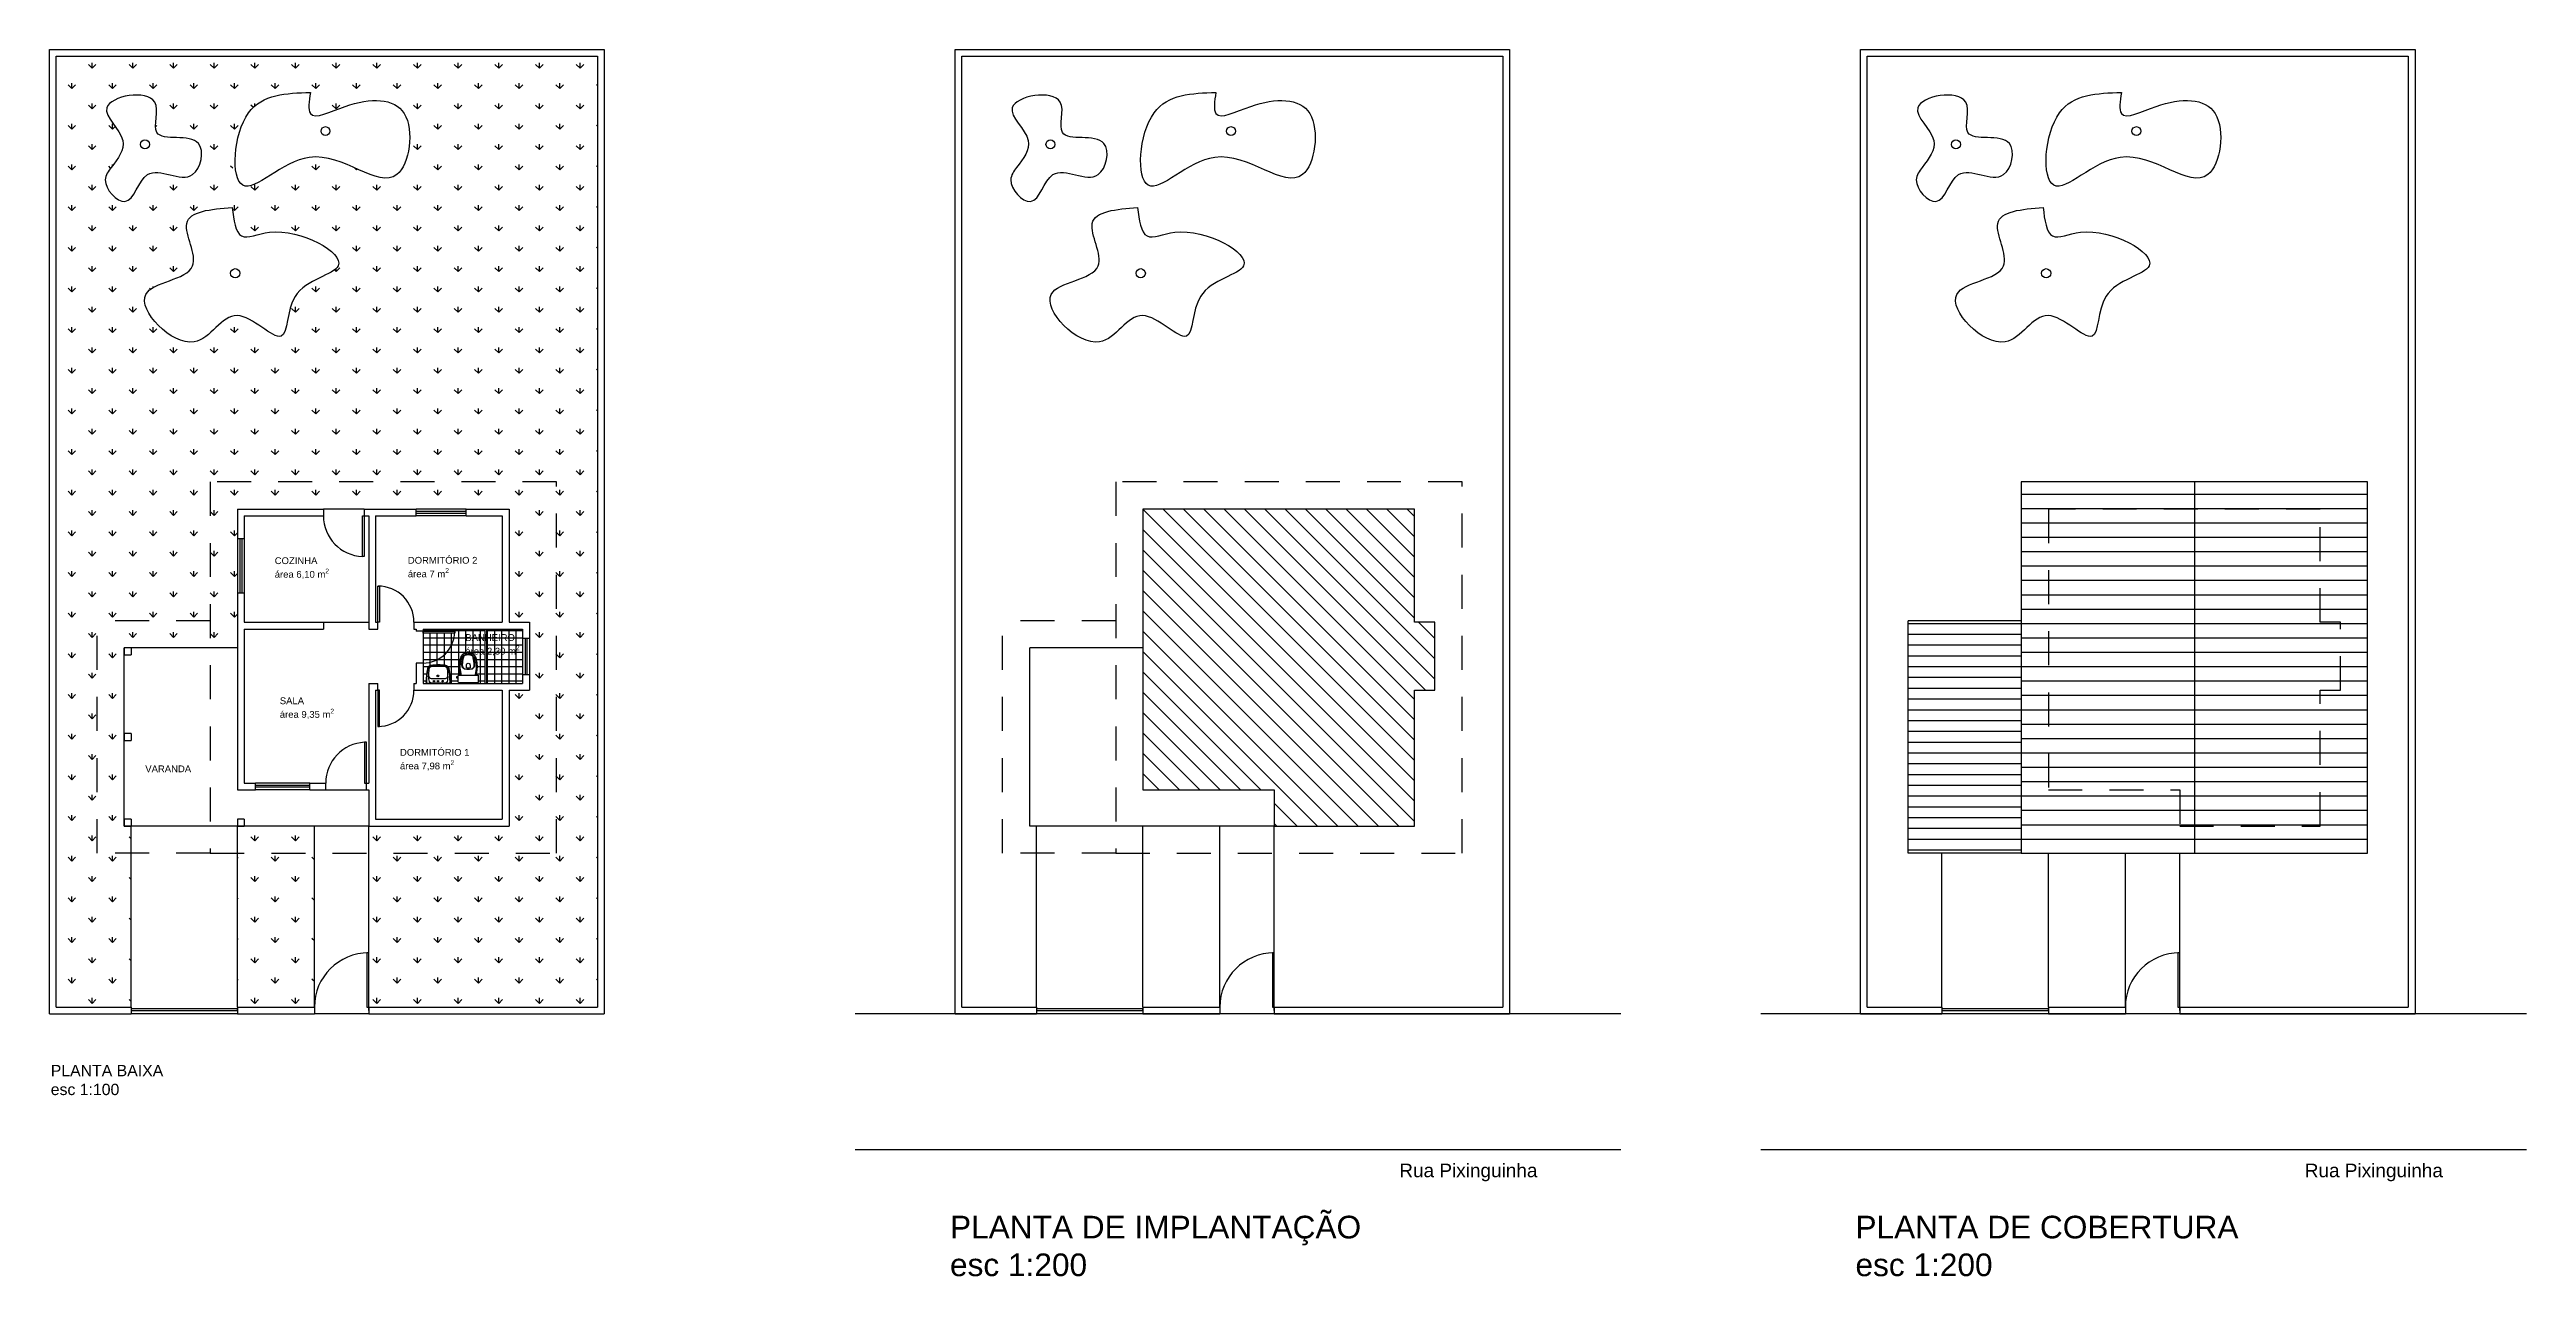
# Model space of a CAD drawing. Header units: millimetres. Extents: x 3234 to 3393, y 1223 to 1316.
# Drawn here: x 3233.7 to 3288.5, y 1262.9 to 1290 of the extents above; entities that cross this region are included whole.
import ezdxf

# ---------------------------------------------------------------- set-up
doc = ezdxf.new("R2010")
doc.units = ezdxf.units.MM
doc.linetypes.add('HIDDEN2', pattern=[4.7625, 3.175, -1.5875])
doc.linetypes.add('JIS_02_0.7', pattern=[1.35, 0.75, -0.6])
for name, color, linetype in [('COTAS E TEXTOS', 251, 'Continuous'), ('ESQUADRIAS', 3, 'Continuous'), ('HACHURAS', 8, 'Continuous'), ('MOBILIARIO', 1, 'Continuous'), ('PAREDES', 4, 'Continuous'), ('PISO', 2, 'Continuous'), ('PROJEÇÕES', 8, 'HIDDEN2'), ('VEGETAÇÃO', 90, 'Continuous')]:
    doc.layers.add(name, color=color, linetype=linetype)
doc.styles.add('1 100 ANOTACOES', font='arial.ttf', dxfattribs={"height": 0.2})
doc.styles.add('1 100 TITULOS', font='arial.ttf', dxfattribs={"height": 0.3})
doc.styles.add('1 200 ANOTACOES', font='arial.ttf', dxfattribs={"height": 0.4})
doc.styles.add('1 200 TITULOS', font='arial.ttf', dxfattribs={"height": 0.6})

# ---------------------------------------------------------------- blocks, each defined once
blk = doc.blocks.new('Pia_Planta')
blk.add_line((-25.2, 0), (25.2, 0))
for points in [[(-25.2, 0, 0.411609), (-29.7, -3.6, 0.050169), (-26.2, -34.9, 0.03482), (-25.7, -36.7, 0.269359), (-17.9, -43.1, 0.079469), (17.9, -43.1, 0.269359)], [(-25.2, 0, 0.391636), (-28.5, -3.3, 0.05065), (-25.1, -34.6, 0.046576), (-24.4, -36.8, 0.252091), (-17.7, -42, 0.080492), (17.7, -42, 0.252091), (24.4, -36.8, 0.046576), (25.1, -34.6, 0.05065), (28.5, -3.3, 0.391636), (25.2, 0, 0.022867)], [(17.9, -43.1, 0.269359), (25.7, -36.7, 0.03482), (26.2, -34.9, 0.050169), (29.7, -3.6, 0.411609), (25.2, 0)], [(-23.2, -17.7, -0.035069), (-21.4, -4.7, -0.343125), (-16.7, -0.8), (0.7, -0.8), (16.7, -0.8, -0.343125), (21.4, -4.7, -0.035069), (23.2, -17.7)]]:
    blk.add_lwpolyline(points, format="xyb")
blk.add_lwpolyline([(17.2, -40, 0.038545), (17.7, -39.9, 0.286674), (22.4, -34.6, 0.05967), (23.2, -17.7, 0.383108), (17.2, -12.1), (0.7, -12.1), (-17.2, -12.1, 0.383108), (-23.2, -17.7, 0.05967), (-22.4, -34.6, 0.286674), (-17.7, -39.9, 0.038545), (-17.2, -40, 0.062705)], format="xyb", close=True)
for centre, radius in [((-10.3, -5.5), 1.75), ((0.7, -18), 2.25), ((0.7, -5.5), 1.75), ((0.7, -18), 1.18), ((10.3, -5.5), 1.75)]:
    blk.add_circle(centre, radius)
blk = doc.blocks.new('VasoSanitario_planta')
for points in [[(-22.2, -10.9), (-22.2, -12), (-23.6, -12), (-23.6, -11.7), (-25.2, -11.7), (-25.2, -13.5), (-25.2, -15.3), (-23.6, -15.3), (-23.6, -15.1), (-22.2, -15.1), (-22.2, -16.9, 0.333509), (-21, -18.4, 0.059373), (-20.5, -18.5), (0, -18.5)], [(22.2, -10.9), (22.2, -3.2, 0.327853), (20.7, -1.5, 0.087637), (20.4, -1.5), (0, -1.5), (-20.4, -1.5, 0.087637), (-20.7, -1.5, 0.327853), (-22.2, -3.2), (-22.2, -10.9)], [(-16.7, -18.5, -0.003882), (-17.6, -22, 0.024258), (-19, -30, 0.02486), (-19.5, -35, 0.033324), (-19.4, -40, 0.02486), (-19.1, -44, 0.012268), (-18.4, -49, 0.015806), (-17.3, -54, 0.026699), (-15.7, -59, 0.021919), (-14.9, -61, 0.174675), (-10, -65.9, 0.045452), (-7, -66.8, 0.022856), (-5.7, -67.1, 0.041289), (-3, -67.5, 0.052091), (-2.3, -67.6, 0.04333), (0, -67.6, 0.04333), (2.3, -67.6, 0.052091), (3, -67.5, 0.041289), (5.7, -67.1, 0.022856), (7, -66.8, 0.045452), (10, -65.9, 0.174675), (14.9, -61, 0.021919), (15.7, -59, 0.026699), (17.3, -54, 0.015806), (18.4, -49, 0.012268), (19.1, -44, 0.02486), (19.4, -40, 0.033324), (19.5, -35, 0.02486), (19, -30, 0.024258), (17.6, -22, -0.003882), (16.7, -18.5)], [(15.5, -18.8, 0.003849), (16.5, -22.3, -0.027799), (18, -31.3, -0.018883), (18.3, -35.1, -0.033646), (18.2, -39.9, -0.016781), (18, -42.6, -0.015438), (17.2, -48.8, -0.023716), (15.4, -56.1, -0.013571), (14.6, -58.6, -0.02186), (13.9, -60.5, -0.173345), (9.5, -64.8, -0.045814), (6.7, -65.6, -0.024058), (5.5, -65.9, -0.042614), (2.9, -66.3, -0.066108), (2.3, -66.4, -0.047154), (0, -66.4, -0.047154), (-2.3, -66.4, -0.066108), (-2.9, -66.3, -0.042614), (-5.5, -65.9, -0.024058), (-6.7, -65.6, -0.045814), (-9.5, -64.8, -0.173345), (-13.9, -60.5, -0.02186), (-14.6, -58.6, -0.013571), (-15.4, -56.1, -0.023716), (-17.2, -48.8, -0.015438), (-18, -42.6, -0.016781), (-18.2, -39.9, -0.033646), (-18.3, -35.1, -0.018883), (-18, -31.3, -0.027799), (-16.5, -22.3, 0.003849), (-15.5, -18.8)], [(0, -18.5), (20.5, -18.5, 0.059373), (21, -18.4, 0.333509), (22.2, -16.9), (22.2, -15.1), (22.2, -12), (22.2, -10.9)]]:
    blk.add_lwpolyline(points, format="xyb")
for points in [[(-23.6, -12), (-23.6, -13.5), (-23.6, -15.1)], [(-22.2, -12), (-22.2, -15.1)]]:
    blk.add_lwpolyline(points)
for points in [[(0, -30.6, 0.041331), (-6.1, -31.1, 0.129345), (-10.4, -32.8, 0.234638), (-14, -40, 0.044666), (-13.2, -50.1, 0.031515), (-11.4, -58.1, 0.151063), (-9.5, -61.4, 0.148094), (-5.9, -63.4, 0.031073), (-4.5, -63.6, 0.035055), (0, -64.1, 0.035055), (4.5, -63.6, 0.031073), (5.9, -63.4, 0.148094), (9.5, -61.4, 0.151063), (11.4, -58.1, 0.031515), (13.2, -50.1, 0.044666), (14, -40, 0.234638), (10.4, -32.8, 0.129345), (6.1, -31.1, 0.041331)], [(0, -31.5, -0.041434), (5.9, -32, -0.129651), (9.8, -33.5, -0.234583), (13.2, -40.1, -0.044678), (12.3, -49.9, -0.031614), (10.6, -57.8, -0.152477), (8.9, -60.7, -0.148725), (5.6, -62.5, -0.031624), (4.3, -62.7, -0.035113), (0, -63.1, -0.035113), (-4.3, -62.7, -0.031624), (-5.6, -62.5, -0.148725), (-8.9, -60.7, -0.152477), (-10.6, -57.8, -0.031614), (-12.3, -49.9, -0.044678), (-13.2, -40.1, -0.234583), (-9.8, -33.5, -0.129651), (-5.9, -32, -0.041434)], [(-4, -40.6, 0.164444), (-3.2, -43, 0.245936), (0, -44.5, 0.245936), (3.2, -43, 0.164444), (4, -40.6), (4, -34.1, 0.108885), (-4, -34.1)]]:
    blk.add_lwpolyline(points, format="xyb", close=True)

msp = doc.modelspace()

# ---------------------------------------------------------------- hatches: boundary and pattern name
at = {"layer": 'HACHURAS'}
h = msp.add_hatch(dxfattribs=at)
h.set_pattern_fill('ANSI31', color=256, scale=0.1, angle=135)
h.paths.add_polyline_path([(3281.122, 1279.828), (3277.897, 1279.828), (3277.897, 1273.628), (3280.797, 1273.628), (3280.797, 1272.828), (3281.122, 1272.828)], flags=17)
h.paths.add_polyline_path([(3284.347, 1277.328), (3283.897, 1277.328), (3283.897, 1279.828), (3281.122, 1279.828), (3281.122, 1272.828), (3283.897, 1272.828), (3283.897, 1275.828), (3284.347, 1275.828)], flags=17)
h.paths.add_polyline_path([(3284.947, 1280.428), (3281.122, 1280.428), (3281.122, 1279.828), (3283.897, 1279.828), (3283.897, 1277.328), (3284.347, 1277.328), (3284.347, 1275.828), (3283.897, 1275.828), (3283.897, 1272.828), (3281.122, 1272.828), (3281.122, 1272.228), (3284.947, 1272.228)])
h.paths.add_polyline_path([(3280.797, 1273.628), (3277.897, 1273.628), (3277.897, 1279.828), (3281.122, 1279.828), (3281.122, 1280.428), (3277.297, 1280.428), (3277.297, 1272.228), (3281.122, 1272.228), (3281.122, 1272.828), (3280.797, 1272.828)])
h = msp.add_hatch(dxfattribs=at)
h.set_pattern_fill('ANSI31', color=256, scale=0.1, angle=90)
h.paths.add_polyline_path([(3264.347, 1277.328), (3263.897, 1277.328), (3263.897, 1279.828), (3257.897, 1279.828), (3257.897, 1273.628), (3260.797, 1273.628), (3260.797, 1272.828), (3263.897, 1272.828), (3263.897, 1275.828), (3264.347, 1275.828)])
h = msp.add_hatch(dxfattribs=at)
h.set_pattern_fill('ANSI37', color=256, scale=0.05, angle=45)
h.paths.add_polyline_path([(3242.696, 1277.088), (3241.997, 1277.088), (3241.997, 1276.428, 0.397565)], flags=17)
h.paths.add_polyline_path([(3243.359, 1277.178), (3241.997, 1277.178), (3241.997, 1277.128), (3242.697, 1277.128), (3242.697, 1277.088), (3242.696, 1277.088, -0.397565), (3241.997, 1276.428), (3241.997, 1275.978), (3242.095, 1275.978, -0.35604), (3242.061, 1276.011, -0.049653), (3242.092, 1276.294, -0.040986), (3242.097, 1276.313, -0.273158), (3242.17, 1276.373, -0.078831), (3242.495, 1276.373, -0.273158), (3242.568, 1276.313, -0.040986), (3242.573, 1276.294, -0.049653), (3242.604, 1276.011, -0.35604), (3242.57, 1275.978), (3243.359, 1275.978)])
h.paths.add_polyline_path([(3243.053, 1276.649, -0.022856), (3243.065, 1276.646, -0.045452), (3243.095, 1276.636, -0.174675), (3243.145, 1276.588, -0.021919), (3243.152, 1276.568, -0.026699), (3243.168, 1276.518, -0.015806), (3243.179, 1276.468, -0.012268), (3243.186, 1276.418, -0.02486), (3243.189, 1276.378, -0.033324), (3243.19, 1276.328, -0.02486), (3243.186, 1276.278, -0.024258), (3243.172, 1276.198, 0.003882), (3243.162, 1276.163), (3243.2, 1276.163, -0.059373), (3243.205, 1276.162, -0.333509), (3243.217, 1276.147), (3243.217, 1276.128), (3243.217, 1276.097), (3243.217, 1276.087), (3243.217, 1276.01, -0.327853), (3243.202, 1275.993, -0.047508), (3243.201, 1275.993), (3242.995, 1275.993), (3242.79, 1275.993, -0.356625), (3242.773, 1276.01), (3242.773, 1276.087), (3242.773, 1276.097), (3242.759, 1276.097), (3242.759, 1276.095), (3242.743, 1276.095), (3242.743, 1276.113), (3242.743, 1276.131), (3242.759, 1276.131), (3242.759, 1276.128), (3242.773, 1276.128), (3242.773, 1276.146, -0.346139), (3242.786, 1276.162, -0.055701), (3242.79, 1276.163), (3242.828, 1276.163, 0.003882), (3242.819, 1276.198, -0.024258), (3242.805, 1276.278, -0.02486), (3242.801, 1276.328, -0.033324), (3242.801, 1276.378, -0.02486), (3242.804, 1276.418, -0.012268), (3242.811, 1276.468, -0.015806), (3242.823, 1276.518, -0.026699), (3242.838, 1276.568, -0.021919), (3242.846, 1276.588, -0.174675), (3242.895, 1276.636, -0.045452), (3242.925, 1276.646, -0.022856), (3242.938, 1276.649, -0.041289), (3242.965, 1276.653, -0.052091), (3242.973, 1276.653, -0.04333), (3242.995, 1276.654, -0.04333), (3243.018, 1276.653, -0.052091), (3243.026, 1276.653, -0.041289)], flags=16)
h.paths.add_polyline_path([(3243.041, 1276.614, -0.031073), (3243.054, 1276.612, -0.148094), (3243.091, 1276.592, -0.151063), (3243.109, 1276.559, -0.031515), (3243.127, 1276.479, -0.044007), (3243.136, 1276.379, -0.23897), (3243.099, 1276.305, -0.129345), (3243.056, 1276.288, -0.041331), (3242.995, 1276.284, -0.041331), (3242.935, 1276.288, -0.129345), (3242.892, 1276.305, -0.23897), (3242.855, 1276.379, -0.044007), (3242.864, 1276.479, -0.031515), (3242.882, 1276.559, -0.151063), (3242.9, 1276.592, -0.148094), (3242.937, 1276.612, -0.031073), (3242.95, 1276.614, -0.035055), (3242.995, 1276.618, -0.035055)], flags=0)
h.paths.add_polyline_path([(3243.039, 1276.605, -0.031624), (3243.052, 1276.603, -0.148725), (3243.085, 1276.585, -0.152477), (3243.101, 1276.556, -0.031614), (3243.119, 1276.477, -0.044037), (3243.127, 1276.381, -0.239041), (3243.093, 1276.313, -0.129651), (3243.054, 1276.297, -0.041434), (3242.995, 1276.293, -0.041434), (3242.937, 1276.297, -0.129651), (3242.897, 1276.313, -0.239041), (3242.864, 1276.381, -0.044037), (3242.872, 1276.477, -0.031614), (3242.89, 1276.556, -0.152477), (3242.906, 1276.585, -0.148725), (3242.939, 1276.603, -0.031624), (3242.952, 1276.605, -0.035113), (3242.995, 1276.609, -0.035113)], flags=0)
h.paths.add_polyline_path([(3243.027, 1276.408, -0.162278), (3243.035, 1276.384), (3243.035, 1276.319, -0.108885), (3242.955, 1276.319), (3242.955, 1276.384, -0.164444), (3242.963, 1276.408, -0.245936), (3242.995, 1276.423, -0.245936)], flags=0)
h.paths.add_polyline_path([(3244.197, 1276.978), (3244.197, 1277.178), (3243.399, 1277.178), (3243.399, 1275.978), (3244.197, 1275.978), (3244.197, 1276.178)])
h = msp.add_hatch(dxfattribs=at)
h.set_pattern_fill('ANSI31', color=256, scale=0.075, angle=135)
h.paths.add_polyline_path([(3277.297, 1277.361), (3274.797, 1277.361), (3274.797, 1272.228), (3277.297, 1272.228)])
at = {"layer": 'VEGETAÇÃO'}
h = msp.add_hatch(dxfattribs=at)
h.set_pattern_fill('GRASS', color=256, scale=0.025)
h.paths.add_polyline_path([(3245.847, 1289.828), (3233.897, 1289.828), (3233.897, 1268.828), (3235.547, 1268.828), (3235.547, 1272.828), (3235.397, 1272.828), (3235.397, 1272.978), (3235.397, 1276.761), (3235.547, 1276.761), (3237.897, 1276.761), (3237.897, 1277.978), (3237.897, 1279.178), (3237.897, 1279.828), (3239.797, 1279.828), (3240.697, 1279.828), (3241.847, 1279.828), (3242.947, 1279.828), (3243.897, 1279.828), (3243.897, 1277.328), (3244.347, 1277.328), (3244.347, 1276.978), (3244.347, 1276.178), (3244.347, 1275.828), (3243.897, 1275.828), (3243.897, 1272.828), (3240.797, 1272.828), (3240.797, 1268.828), (3245.847, 1268.828)])
edge = h.paths.add_edge_path(flags=16)
edge.add_spline(control_points=[(3237.78, 1286.489), (3237.564, 1286.749), (3236.31, 1286.258), (3237.403, 1284.931), (3235.073, 1284.822), (3237.006, 1282.869), (3237.761, 1284.625), (3239.068, 1283.134), (3238.926, 1284.847), (3240.91, 1285.11), (3238.992, 1286.263), (3237.839, 1285.622), (3237.915, 1286.327), (3237.78, 1286.489)], knot_values=[0, 0, 0, 0, 1.062488, 2.007025, 3.21719, 4.712526, 5.828538, 6.897786, 7.821393, 8.990702, 10.680682, 11.299757, 11.963022, 11.963022, 11.963022, 11.963022], degree=3, periodic=0)
edge = h.paths.add_edge_path(flags=16)
edge.add_spline(control_points=[(3239.509, 1289.028), (3239.442, 1289.47), (3237.614, 1288.749), (3237.756, 1286.216), (3239.588, 1288.329), (3241.554, 1286.345), (3241.901, 1288.916), (3240.539, 1288.934), (3239.364, 1288.279), (3239.53, 1288.885), (3239.509, 1289.028)], knot_values=[0, 0, 0, 0, 1.437329, 3.042357, 4.634941, 6.606977, 7.964076, 9.275017, 10.062547, 10.527776, 10.527776, 10.527776, 10.527776], degree=3, periodic=0)
h.paths.add_polyline_path([(3237.746, 1285.036, -1), (3237.951, 1285.036, -1)], flags=0)
h.paths.add_polyline_path([(3239.744, 1288.176, -1), (3239.941, 1288.176, -1)], flags=0)
edge = h.paths.add_edge_path(flags=16)
edge.add_spline(control_points=[(3235.108, 1287.376), (3235.247, 1287.564), (3235.603, 1288.011), (3234.476, 1288.846), (3236.416, 1289.193), (3235.819, 1287.804), (3237.289, 1288.27), (3236.973, 1286.785), (3235.811, 1287.656), (3235.553, 1286.268), (3234.851, 1287.02), (3235.043, 1287.288), (3235.108, 1287.376)], knot_values=[0, 0, 0, 0, 0.64682, 1.450579, 2.518464, 3.193965, 4.140642, 4.842331, 5.838225, 6.612998, 7.260852, 7.562331, 7.562331, 7.562331, 7.562331], degree=3, periodic=0)
h.paths.add_polyline_path([(3235.757, 1287.884, -1), (3235.954, 1287.884, -1)], flags=0)
h.paths.add_polyline_path([(3239.597, 1272.828), (3237.897, 1272.828), (3237.897, 1268.828), (3239.597, 1268.828)], flags=17)

# ---------------------------------------------------------------- linework, layer by layer
at = {"layer": 'ESQUADRIAS'}
for p, q in [((3240.657, 1278.778), (3240.657, 1279.678)), ((3240.657, 1279.678), (3240.697, 1279.678)), ((3240.697, 1279.678), (3240.697, 1278.778)), ((3242.947, 1279.773), (3241.847, 1279.773)), ((3242.947, 1279.733), (3241.847, 1279.733)), ((3237.952, 1279.178), (3237.952, 1277.978)), ((3237.992, 1279.178), (3237.992, 1277.978)), ((3240.697, 1278.778), (3240.657, 1278.778)), ((3241.997, 1277.128), (3242.697, 1277.128)), ((3241.997, 1277.088), (3241.997, 1277.128)), ((3242.697, 1277.088), (3241.997, 1277.088)), ((3242.697, 1277.128), (3242.697, 1277.088)), ((3244.252, 1276.978), (3244.252, 1276.178)), ((3244.292, 1276.978), (3244.292, 1276.178)), ((3240.747, 1274.678), (3240.707, 1274.678)), ((3240.707, 1274.678), (3240.707, 1273.778)), ((3240.747, 1273.778), (3240.747, 1274.678)), ((3239.497, 1273.723), (3238.297, 1273.723)), ((3239.497, 1273.683), (3238.297, 1273.683)), ((3240.707, 1273.778), (3240.747, 1273.778))]:
    msp.add_line(p, q, dxfattribs=at)
for points in [[(3240.997, 1277.328), (3240.997, 1278.128), (3241.037, 1278.128), (3241.037, 1277.328), (3240.997, 1277.328)], [(3240.997, 1275.828), (3240.997, 1275.028), (3241.037, 1275.028), (3241.037, 1275.828), (3240.997, 1275.828)], [(3240.797, 1268.828), (3240.797, 1270.028), (3240.757, 1270.028), (3240.757, 1268.828), (3240.757, 1268.828)], [(3260.797, 1268.828), (3260.797, 1270.028), (3260.757, 1270.028), (3260.757, 1268.828), (3260.757, 1268.828)], [(3280.797, 1268.828), (3280.797, 1270.028), (3280.757, 1270.028), (3280.757, 1268.828), (3280.757, 1268.828)], [(3235.547, 1268.753), (3237.897, 1268.753), (3237.897, 1268.793), (3235.547, 1268.793), (3235.547, 1268.753)], [(3255.547, 1268.753), (3257.897, 1268.753), (3257.897, 1268.793), (3255.547, 1268.793), (3255.547, 1268.753)], [(3275.547, 1268.753), (3277.897, 1268.753), (3277.897, 1268.793), (3275.547, 1268.793), (3275.547, 1268.753)]]:
    msp.add_lwpolyline(points, dxfattribs=at)
at = {"layer": 'MOBILIARIO'}
for p, q in [((3243.359, 1277.178), (3243.359, 1275.978)), ((3243.399, 1277.178), (3243.399, 1275.978))]:
    msp.add_line(p, q, dxfattribs=at)
at = {"layer": 'PAREDES'}
for p, q in [((3233.747, 1289.978), (3245.997, 1289.978)), ((3233.747, 1268.678), (3233.747, 1289.978)), ((3233.897, 1268.828), (3233.897, 1289.828)), ((3233.897, 1289.828), (3245.847, 1289.828)), ((3245.847, 1289.828), (3245.847, 1268.828)), ((3245.997, 1289.978), (3245.997, 1268.678)), ((3253.747, 1289.978), (3265.997, 1289.978)), ((3253.747, 1268.678), (3253.747, 1289.978)), ((3253.897, 1289.828), (3265.847, 1289.828)), ((3253.897, 1268.828), (3253.897, 1289.828)), ((3265.847, 1289.828), (3265.847, 1268.828)), ((3265.997, 1289.978), (3265.997, 1268.678)), ((3273.747, 1289.978), (3285.997, 1289.978)), ((3273.747, 1268.678), (3273.747, 1289.978)), ((3273.897, 1289.828), (3285.847, 1289.828)), ((3273.897, 1268.828), (3273.897, 1289.828)), ((3285.847, 1289.828), (3285.847, 1268.828)), ((3285.997, 1289.978), (3285.997, 1268.678)), ((3237.897, 1279.828), (3239.797, 1279.828)), ((3237.897, 1279.828), (3237.897, 1279.178)), ((3238.047, 1279.678), (3239.797, 1279.678)), ((3238.047, 1279.678), (3238.047, 1279.178)), ((3239.797, 1279.828), (3239.797, 1279.678)), ((3239.797, 1279.828), (3239.797, 1279.678)), ((3240.697, 1279.828), (3241.847, 1279.828)), ((3240.697, 1279.828), (3240.697, 1279.678)), ((3240.697, 1279.678), (3240.797, 1279.678)), ((3240.797, 1279.678), (3240.797, 1277.178)), ((3240.947, 1279.678), (3241.847, 1279.678)), ((3240.947, 1279.678), (3240.947, 1277.328)), ((3241.847, 1279.678), (3241.847, 1279.828)), ((3242.947, 1279.828), (3243.897, 1279.828)), ((3242.947, 1279.678), (3242.947, 1279.828)), ((3242.947, 1279.678), (3243.747, 1279.678)), ((3243.747, 1279.678), (3243.747, 1277.328)), ((3243.897, 1279.828), (3243.897, 1277.328)), ((3237.897, 1279.178), (3238.047, 1279.178)), ((3237.897, 1277.978), (3237.897, 1273.628)), ((3237.897, 1277.978), (3238.047, 1277.978)), ((3238.047, 1277.978), (3238.047, 1277.328)), ((3238.047, 1277.978), (3238.047, 1277.328)), ((3238.047, 1277.328), (3239.797, 1277.328)), ((3238.047, 1277.178), (3239.797, 1277.178)), ((3238.047, 1277.178), (3238.047, 1273.778)), ((3239.797, 1277.328), (3239.797, 1277.178)), ((3240.797, 1277.178), (3240.947, 1277.178)), ((3240.947, 1277.328), (3240.997, 1277.328)), ((3240.947, 1277.178), (3240.997, 1277.178)), ((3240.997, 1277.178), (3240.997, 1277.328)), ((3241.797, 1277.328), (3243.747, 1277.328)), ((3241.797, 1277.328), (3241.797, 1277.178)), ((3241.797, 1277.178), (3241.847, 1277.178)), ((3241.847, 1277.178), (3241.847, 1277.128)), ((3241.997, 1277.128), (3241.847, 1277.128)), ((3241.997, 1277.178), (3244.197, 1277.178)), ((3241.997, 1277.178), (3241.997, 1277.128)), ((3243.897, 1277.328), (3244.347, 1277.328)), ((3244.197, 1277.178), (3244.197, 1276.978)), ((3244.197, 1276.978), (3244.347, 1276.978)), ((3244.347, 1277.328), (3244.347, 1276.978)), ((3235.547, 1276.761), (3235.397, 1276.761)), ((3235.397, 1276.761), (3235.397, 1276.611)), ((3235.397, 1276.611), (3235.547, 1276.611)), ((3235.547, 1276.761), (3235.547, 1276.611)), ((3241.847, 1276.428), (3241.847, 1275.978)), ((3241.997, 1276.428), (3241.847, 1276.428)), ((3241.997, 1276.428), (3241.997, 1275.978)), ((3240.797, 1275.978), (3240.997, 1275.978)), ((3240.797, 1275.978), (3240.797, 1273.778)), ((3240.997, 1275.828), (3240.997, 1275.978)), ((3241.797, 1275.978), (3241.847, 1275.978)), ((3241.797, 1275.978), (3241.797, 1275.828)), ((3241.997, 1275.978), (3244.197, 1275.978)), ((3244.197, 1276.178), (3244.197, 1275.978)), ((3244.197, 1276.178), (3244.347, 1276.178)), ((3244.347, 1276.178), (3244.347, 1275.828)), ((3240.947, 1275.828), (3240.997, 1275.828)), ((3240.947, 1275.828), (3240.947, 1272.978)), ((3241.797, 1275.828), (3243.747, 1275.828)), ((3243.747, 1275.828), (3243.747, 1272.978)), ((3243.897, 1275.828), (3244.347, 1275.828)), ((3243.897, 1275.828), (3243.897, 1272.828)), ((3235.547, 1274.869), (3235.397, 1274.869)), ((3235.397, 1274.869), (3235.397, 1274.719)), ((3235.547, 1274.869), (3235.547, 1274.719)), ((3235.397, 1274.719), (3235.547, 1274.719)), ((3238.047, 1273.778), (3238.297, 1273.778)), ((3238.297, 1273.628), (3238.297, 1273.778)), ((3239.497, 1273.778), (3239.847, 1273.778)), ((3239.497, 1273.628), (3239.497, 1273.778)), ((3239.847, 1273.628), (3239.847, 1273.778)), ((3240.707, 1273.778), (3240.797, 1273.778)), ((3240.747, 1273.628), (3240.747, 1273.778)), ((3237.897, 1273.628), (3238.297, 1273.628)), ((3239.497, 1273.628), (3239.847, 1273.628)), ((3240.747, 1273.628), (3240.797, 1273.628)), ((3240.797, 1273.628), (3240.797, 1272.828)), ((3235.547, 1272.978), (3235.397, 1272.978)), ((3235.397, 1272.978), (3235.397, 1272.828)), ((3235.397, 1272.828), (3235.547, 1272.828)), ((3235.547, 1272.978), (3235.547, 1272.828)), ((3238.047, 1272.978), (3237.897, 1272.978)), ((3237.897, 1272.978), (3237.897, 1272.828)), ((3237.897, 1272.828), (3238.047, 1272.828)), ((3238.047, 1272.978), (3238.047, 1272.828)), ((3240.797, 1272.828), (3243.897, 1272.828)), ((3240.947, 1272.978), (3243.747, 1272.978)), ((3233.897, 1268.828), (3235.547, 1268.828)), ((3235.547, 1268.828), (3235.547, 1268.678)), ((3237.897, 1268.828), (3237.897, 1268.678)), ((3237.897, 1268.828), (3239.597, 1268.828)), ((3240.797, 1268.828), (3240.797, 1268.678)), ((3240.797, 1268.828), (3245.847, 1268.828)), ((3253.897, 1268.828), (3255.547, 1268.828)), ((3255.547, 1268.828), (3255.547, 1268.678)), ((3257.897, 1268.828), (3259.597, 1268.828)), ((3257.897, 1268.828), (3257.897, 1268.678)), ((3260.797, 1268.828), (3265.847, 1268.828)), ((3260.797, 1268.828), (3260.797, 1268.678)), ((3273.897, 1268.828), (3275.547, 1268.828)), ((3275.547, 1268.828), (3275.547, 1268.678)), ((3277.897, 1268.828), (3279.597, 1268.828)), ((3277.897, 1268.828), (3277.897, 1268.678)), ((3280.797, 1268.828), (3285.847, 1268.828)), ((3280.797, 1268.828), (3280.797, 1268.678)), ((3233.747, 1268.678), (3235.547, 1268.678)), ((3237.897, 1268.678), (3239.597, 1268.678)), ((3240.797, 1268.678), (3245.997, 1268.678)), ((3253.747, 1268.678), (3255.547, 1268.678)), ((3257.897, 1268.678), (3259.597, 1268.678)), ((3260.797, 1268.678), (3265.997, 1268.678)), ((3273.747, 1268.678), (3275.547, 1268.678)), ((3277.897, 1268.678), (3279.597, 1268.678)), ((3280.797, 1268.678), (3285.997, 1268.678))]:
    msp.add_line(p, q, dxfattribs=at)
at = {"layer": 'PAREDES', "color": 2}
for p, q in [((3242.947, 1279.828), (3241.847, 1279.828)), ((3242.947, 1279.678), (3241.847, 1279.678)), ((3237.897, 1279.178), (3237.897, 1277.978)), ((3238.047, 1279.178), (3238.047, 1277.978)), ((3244.197, 1276.978), (3244.197, 1276.178)), ((3244.347, 1276.978), (3244.347, 1276.178)), ((3239.497, 1273.778), (3238.297, 1273.778)), ((3239.497, 1273.628), (3238.297, 1273.628))]:
    msp.add_line(p, q, dxfattribs=at)
at = {"layer": 'PAREDES'}
msp.add_lwpolyline([(3257.897, 1273.628), (3260.797, 1273.628), (3260.797, 1272.828), (3263.897, 1272.828), (3263.897, 1275.828), (3264.347, 1275.828), (3264.347, 1277.328), (3263.897, 1277.328), (3263.897, 1279.828), (3257.897, 1279.828), (3257.897, 1273.628)], dxfattribs=at)
at = {"layer": 'PISO'}
for p, q in [((3281.122, 1280.428), (3281.122, 1272.228)), ((3240.697, 1279.828), (3239.797, 1279.828)), ((3239.797, 1277.328), (3240.797, 1277.328)), ((3241.997, 1277.128), (3241.997, 1276.428)), ((3274.797, 1272.228), (3274.797, 1277.361)), ((3277.297, 1277.361), (3274.797, 1277.361)), ((3235.397, 1272.828), (3235.397, 1276.761)), ((3237.897, 1276.761), (3235.397, 1276.761)), ((3255.397, 1272.828), (3255.397, 1276.761)), ((3257.897, 1276.761), (3255.397, 1276.761)), ((3239.847, 1273.628), (3240.747, 1273.628)), ((3237.897, 1272.828), (3235.397, 1272.828)), ((3240.797, 1272.828), (3237.897, 1272.828)), ((3260.797, 1272.828), (3255.397, 1272.828)), ((3277.297, 1272.228), (3274.797, 1272.228)), ((3239.597, 1268.828), (3239.597, 1268.678)), ((3259.597, 1268.828), (3259.597, 1268.678)), ((3279.597, 1268.828), (3279.597, 1268.678)), ((3268.457, 1268.678), (3251.544, 1268.678)), ((3288.457, 1268.678), (3271.544, 1268.678)), ((3268.457, 1265.678), (3251.544, 1265.678)), ((3288.457, 1265.678), (3271.544, 1265.678))]:
    msp.add_line(p, q, dxfattribs=at)
at = {"layer": 'PISO', "color": 1}
for p, q in [((3235.547, 1268.828), (3235.547, 1272.828)), ((3237.897, 1268.828), (3237.897, 1272.828)), ((3239.597, 1268.828), (3239.597, 1272.828)), ((3240.797, 1268.753), (3240.797, 1272.828)), ((3255.547, 1268.828), (3255.547, 1272.828)), ((3257.897, 1268.828), (3257.897, 1272.828)), ((3259.597, 1268.828), (3259.597, 1272.828)), ((3260.797, 1268.753), (3260.797, 1272.828)), ((3275.547, 1268.828), (3275.547, 1272.228)), ((3277.897, 1268.828), (3277.897, 1272.228)), ((3279.597, 1268.828), (3279.597, 1272.228)), ((3280.797, 1268.753), (3280.797, 1272.228))]:
    msp.add_line(p, q, dxfattribs=at)
at = {"layer": 'PISO', "color": 8}
for p, q in [((3237.897, 1268.678), (3235.547, 1268.678)), ((3240.797, 1268.678), (3239.597, 1268.678)), ((3257.897, 1268.678), (3255.547, 1268.678)), ((3260.797, 1268.678), (3259.597, 1268.678)), ((3277.897, 1268.678), (3275.547, 1268.678)), ((3280.797, 1268.678), (3279.597, 1268.678))]:
    msp.add_line(p, q, dxfattribs=at)
at = {"layer": 'PISO'}
for points in [[(3277.297, 1272.228), (3284.947, 1272.228), (3284.947, 1280.428), (3277.297, 1280.428), (3277.297, 1272.228)], [(3240.757, 1268.828), (3240.797, 1268.828)], [(3260.757, 1268.828), (3260.797, 1268.828)], [(3280.757, 1268.828), (3280.797, 1268.828)]]:
    msp.add_lwpolyline(points, dxfattribs=at)
for centre, radius, start, end in [((3240.697, 1279.678), 0.9, 180, 267.4527), ((3240.997, 1277.328), 0.8, 0, 90), ((3241.997, 1277.128), 0.7, 270, 0), ((3240.997, 1275.828), 0.8, 270, 0), ((3240.747, 1273.778), 0.9, 92.5473, 180), ((3240.797, 1268.828), 1.2, 90, 180), ((3260.797, 1268.828), 1.2, 90, 180), ((3280.797, 1268.828), 1.2, 90, 180)]:
    msp.add_arc(centre, radius, start, end, dxfattribs=at)
at = {"layer": 'PROJEÇÕES', "linetype": 'JIS_02_0.7'}
for p, q in [((3234.797, 1272.228), (3234.797, 1277.361)), ((3237.297, 1277.361), (3234.797, 1277.361)), ((3254.797, 1272.228), (3254.797, 1277.361)), ((3257.297, 1277.361), (3254.797, 1277.361)), ((3237.297, 1272.228), (3234.797, 1272.228)), ((3257.297, 1272.228), (3254.797, 1272.228))]:
    msp.add_line(p, q, dxfattribs=at)
for points in [[(3237.297, 1272.228), (3244.947, 1272.228), (3244.947, 1280.428), (3237.297, 1280.428), (3237.297, 1272.228)], [(3257.297, 1272.228), (3264.947, 1272.228), (3264.947, 1280.428), (3257.297, 1280.428), (3257.297, 1272.228)], [(3277.897, 1273.628), (3280.797, 1273.628), (3280.797, 1272.828), (3283.897, 1272.828), (3283.897, 1275.828), (3284.347, 1275.828), (3284.347, 1277.328), (3283.897, 1277.328), (3283.897, 1279.828), (3277.897, 1279.828), (3277.897, 1273.628)]]:
    msp.add_lwpolyline(points, dxfattribs=at)
at = {"layer": 'VEGETAÇÃO'}
for centre, radius in [((3235.855, 1287.884), 0.0986), ((3239.842, 1288.176), 0.0986), ((3255.855, 1287.884), 0.0986), ((3259.842, 1288.176), 0.0986), ((3275.855, 1287.884), 0.0986), ((3279.842, 1288.176), 0.0986), ((3237.849, 1285.036), 0.102), ((3257.849, 1285.036), 0.102), ((3277.849, 1285.036), 0.102)]:
    msp.add_circle(centre, radius, dxfattribs=at)
for points in [[(3235.108, 1287.376), (3235.365, 1287.969), (3235.011, 1288.691), (3236.071, 1288.819), (3236.12, 1288.146), (3237.035, 1287.905), (3236.907, 1287.215), (3235.911, 1287.215), (3235.413, 1286.622), (3234.979, 1287.103), (3235.108, 1287.376)], [(3239.509, 1289.028), (3238.144, 1288.579), (3238.017, 1286.979), (3239.485, 1287.596), (3241.42, 1287.215), (3241.581, 1288.563), (3240.28, 1288.723), (3239.509, 1288.563), (3239.509, 1289.028)], [(3255.108, 1287.376), (3255.365, 1287.969), (3255.011, 1288.691), (3256.071, 1288.819), (3256.12, 1288.146), (3257.035, 1287.905), (3256.907, 1287.215), (3255.911, 1287.215), (3255.413, 1286.622), (3254.979, 1287.103), (3255.108, 1287.376)], [(3259.509, 1289.028), (3258.144, 1288.579), (3258.017, 1286.979), (3259.485, 1287.596), (3261.42, 1287.215), (3261.581, 1288.563), (3260.28, 1288.723), (3259.509, 1288.563), (3259.509, 1289.028)], [(3275.108, 1287.376), (3275.365, 1287.969), (3275.011, 1288.691), (3276.071, 1288.819), (3276.12, 1288.146), (3277.035, 1287.905), (3276.907, 1287.215), (3275.911, 1287.215), (3275.413, 1286.622), (3274.979, 1287.103), (3275.108, 1287.376)], [(3279.509, 1289.028), (3278.144, 1288.579), (3278.017, 1286.979), (3279.485, 1287.596), (3281.42, 1287.215), (3281.581, 1288.563), (3280.28, 1288.723), (3279.509, 1288.563), (3279.509, 1289.028)], [(3237.78, 1286.489), (3236.779, 1286.135), (3236.908, 1285.199), (3235.874, 1284.57), (3236.94, 1283.521), (3237.893, 1284.102), (3238.862, 1283.65), (3239.169, 1284.521), (3240.122, 1285.199), (3238.604, 1285.941), (3237.99, 1285.86), (3237.78, 1286.489)], [(3257.78, 1286.489), (3256.779, 1286.135), (3256.908, 1285.199), (3255.874, 1284.57), (3256.94, 1283.521), (3257.893, 1284.102), (3258.862, 1283.65), (3259.169, 1284.521), (3260.122, 1285.199), (3258.604, 1285.941), (3257.99, 1285.86), (3257.78, 1286.489)], [(3277.78, 1286.489), (3276.779, 1286.135), (3276.908, 1285.199), (3275.874, 1284.57), (3276.94, 1283.521), (3277.893, 1284.102), (3278.862, 1283.65), (3279.169, 1284.521), (3280.122, 1285.199), (3278.604, 1285.941), (3277.99, 1285.86), (3277.78, 1286.489)]]:
    msp.add_spline(points, degree=3, dxfattribs=at)

# ---------------------------------------------------------------- block references
at = {"layer": 'MOBILIARIO', "rotation": 180}
for name, p, xscale, yscale, zscale in [('Pia_Planta', (3242.333, 1275.978), 0.009150312637720676, 0.009150312637720676, 0.009150312637720676), ('VasoSanitario_planta', (3242.995, 1275.978), -0.01, 0.01, 0.01)]:
    msp.add_blockref(name, p, dxfattribs=dict(at, xscale=xscale, yscale=yscale, zscale=zscale))

# ---------------------------------------------------------------- texts
at = {"layer": 'COTAS E TEXTOS', "attachment_point": 1}
for s, width, gutter_width, heights, insert, char_height, style in [('\\A1;COZINHA\\Párea 6,10 m{\\H0.7x;\\S2^ ;}', 1.90863, 0.75, [0.553], (3238.721, 1278.763), 0.15, '1 100 ANOTACOES'), ('\\A1;DORMITÓRIO 2\\Párea 7 m{\\H0.7x;\\S2^ ;}', 1.90863, 0.75, [0], (3241.661, 1278.772), 0.15, '1 100 ANOTACOES'), ('\\A1;BANHEIRO\\Párea 2,30 m{\\H0.7x;\\S2^ ;}', 1.90863, 0.75, [0], (3242.931, 1277.066), 0.15, '1 100 ANOTACOES'), ('\\A1;SALA\\Párea 9,35 m{\\H0.7x;\\S2^ ;}', 1.90863, 0.75, [0], (3238.833, 1275.669), 0.15, '1 100 ANOTACOES'), ('\\A1;DORMITÓRIO 1\\Párea 7,98 m{\\H0.7x;\\S2^ ;}', 1.90863, 0.75, [0], (3241.487, 1274.53), 0.15, '1 100 ANOTACOES'), ('VARANDA', 1.90863, 0.75, [0], (3235.862, 1274.166), 0.15, '1 100 ANOTACOES'), ('PLANTA BAIXA\\Pesc 1:100', 6.11962, 1.25, [0], (3233.774, 1267.552), 0.25, '1 100 TITULOS'), ('Rua Pixinguinha', 6.84487, 1.5, [0], (3263.56, 1265.371), 0.3, '1 200 ANOTACOES'), ('Rua Pixinguinha', 6.84487, 1.5, [0], (3283.56, 1265.371), 0.3, '1 200 ANOTACOES'), ('PLANTA DE IMPLANTAÇÃO\\Pesc 1:200', 12.55881, 2.5, [0], (3253.636, 1264.22), 0.5, '1 200 TITULOS'), ('PLANTA DE COBERTURA\\Pesc 1:200', 8.74641, 2.5, [0], (3273.636, 1264.22), 0.5, '1 200 TITULOS')]:
    msp.add_mtext_dynamic_manual_height_columns(s, width=width, gutter_width=gutter_width, heights=heights, dxfattribs=dict(at, insert=insert, char_height=char_height, style=style))

doc.saveas('drawing.dxf')
